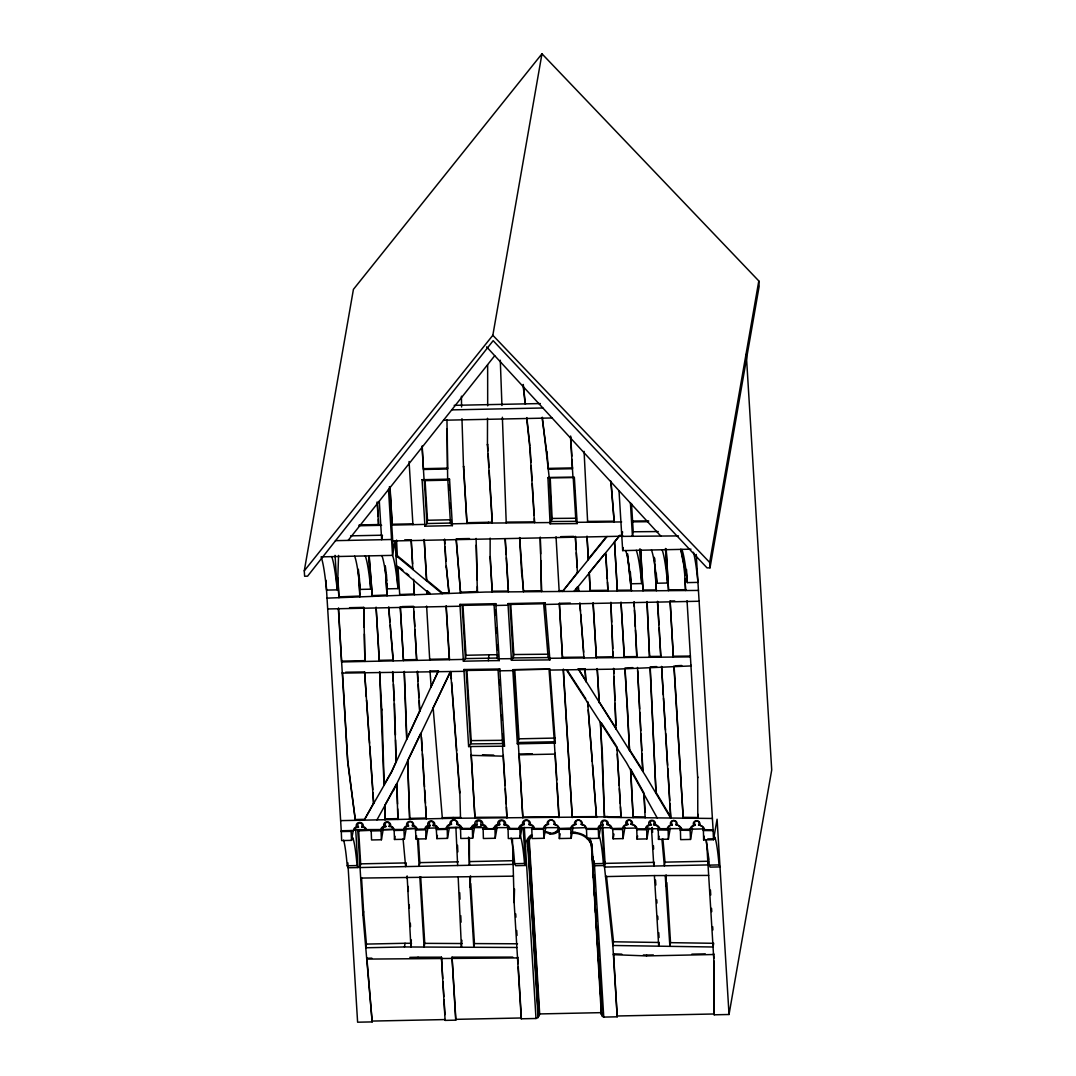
<?xml version="1.0" encoding="UTF-8"?>
<svg xmlns="http://www.w3.org/2000/svg" width="1076" height="1076" viewBox="0 0 1076 1076"><rect width="100%" height="100%" fill="white"/><g stroke="black" fill="none" stroke-linecap="round" stroke-linejoin="round"><path stroke-width="1.5" d="M492.216 523.044L487.441 444.953L487.509 418.295M487.684 405.813L487.643 364.979M488.302 660.704L499.277 660.583L495.794 603.663L459.936 604.416L463.406 661.215L488.302 660.704L488.921 654.8L497.906 654.706M337.783 578.78L337.931 577.96L338.94 597.678L337.783 578.78L338.563 555.418M529.271 840.302L539.668 1013.928L538.054 1017.519L535.996 1018.501L521.241 1018.797L514.14 902.616L512.458 839.522M696.239 554.422L713.092 829.811L704.713 829.704L703.744 828.87L681.821 829.421L680.933 828.587L637.194 828.87L636.05 828.036L611.894 828.547L610.536 827.713A3.188 2.892 9.9 0 0 608.411 824.983L606.864 824.525L606.958 822.602A2.286 2.071 9.9 0 0 604.443 820.692A2.286 2.071 9.9 0 0 602.425 822.911L603.044 825.063L601.269 825.467A2.085 1.896 9.9 0 0 599.87 827.269L598.283 828.507L586.447 828.493L585.411 827.673L559.143 828.48L558.175 827.363A3.9 3.537 9.9 0 0 555.418 824.687L554.073 824.377L554.194 822.615A2.959 2.677 9.9 0 0 551.181 820.087A2.959 2.677 9.9 0 0 548.316 822.575L548.518 824.31L547.24 824.62A3.9 3.537 9.9 0 0 544.712 827.35L543.474 828.466L534.476 828.466L533.158 827.417A3.537 3.215 9.9 0 0 530.656 824.983L529.029 824.62L529.163 822.629A2.582 2.354 9.9 0 0 526.527 820.396A2.582 2.354 9.9 0 0 524.012 822.589L524.241 824.539L522.694 824.915A3.537 3.215 9.9 0 0 520.394 827.39L518.807 828.453L509.701 828.439L508.141 827.444A3.295 2.986 9.9 0 0 505.801 825.171L503.985 824.767L504.133 822.615A2.34 2.125 9.9 0 0 501.752 820.611A2.34 2.125 9.9 0 0 499.466 822.575L499.721 824.687L497.986 825.117A3.295 2.986 9.9 0 0 495.848 827.417C493.185 829.166 487.549 829.26 485.02 827.484A3.013 2.744 9.9 0 0 482.882 825.4L480.851 824.942L480.999 822.615A2.058 1.87 9.9 0 0 478.901 820.84A2.058 1.87 9.9 0 0 476.897 822.589L477.166 824.862L475.229 825.332A3.013 2.744 9.9 0 0 473.265 827.444L471.18 828.412L461.954 828.412L460.851 827.323A3.766 3.416 9.9 0 0 458.188 824.741L456.735 824.404L456.856 822.562A2.811 2.555 9.9 0 0 453.991 820.141A2.811 2.555 9.9 0 0 451.261 822.521L451.476 824.337L450.091 824.673A3.753 3.403 9.9 0 0 447.616 827.646L446.298 828.574L437.919 828.749L436.6 827.605A2.125 1.937 9.9 0 0 434.906 825.857L433.077 825.561L433.467 823.409A2.085 1.896 9.9 0 0 431.234 821.445A2.085 1.896 9.9 0 0 429.324 823.557L430.091 825.763L428.181 826.086A2.125 1.937 9.9 0 0 426.647 827.861L425.074 829.018L416.789 829.192L415.78 828.022A2.448 2.219 9.9 0 0 413.843 826.005L412.323 825.763L412.673 823.853A2.421 2.192 9.9 0 0 410.09 821.593A2.421 2.192 9.9 0 0 407.871 824.028L408.544 825.965L406.97 826.233A2.448 2.219 9.9 0 0 405.195 828.278L403.944 829.462L355.107 829.65L353.614 830.497L341.253 830.753L341.657 840.585L351.516 840.369L353.224 830.591M585.411 827.673L585.357 827.404A3.779 3.43 9.9 0 0 582.681 824.808L581.242 824.485L581.363 822.642A2.825 2.569 9.9 0 0 578.485 820.221A2.825 2.569 9.9 0 0 575.727 822.602L575.942 824.418L574.571 824.754A3.779 3.43 9.9 0 0 572.123 827.377L572.096 827.659M623.959 827.874L623.986 827.565A3.712 3.362 9.9 0 1 626.326 824.929L628.007 824.472L627.187 822.548A2.139 1.937 9.9 0 1 629.11 820.262A2.139 1.937 9.9 0 1 631.383 822.387L630.899 824.27L632.594 824.741A5.313 4.815 9.9 0 1 635.997 827.847L636.05 828.036M647.093 828.17L647.12 827.888A3.497 3.174 9.9 0 1 649.326 825.386L651.209 824.888L650.308 822.79A1.923 1.748 9.9 0 1 652.056 820.746A1.923 1.748 9.9 0 1 654.1 822.656L653.576 824.687L655.445 825.198A5.111 4.627 9.9 0 1 658.727 828.197L658.768 828.318M668.344 828.426L668.371 828.09A3.954 3.591 9.9 0 1 670.859 825.265L672.312 824.875L671.558 823.14A2.381 2.165 9.9 0 1 673.724 820.585A2.381 2.165 9.9 0 1 676.266 822.965L675.822 824.673L677.288 825.077A5.568 5.044 9.9 0 1 680.852 828.332L681.821 829.421A6.55 5.945 9.9 0 0 676.858 824.888A3.389 3.08 9.9 0 0 673.509 820.504A3.389 3.08 9.9 0 0 670.859 825.104A4.95 4.492 9.9 0 0 667.201 829.246L668.088 828.426L668.357 839.159L658.499 839.374L658.216 828.305M691.317 828.722L691.343 828.385A3.874 3.51 9.9 0 1 693.778 825.628L695.311 825.211L694.531 823.409A2.3 2.085 9.9 0 1 696.616 820.948A2.3 2.085 9.9 0 1 699.077 823.248L698.606 825.01L700.153 825.44A5.474 4.976 9.9 0 1 703.664 828.641L704.713 829.704A6.55 5.945 9.9 0 0 699.75 825.171A3.389 3.08 9.9 0 0 696.401 820.786A3.389 3.08 9.9 0 0 693.751 825.386A4.95 4.492 9.9 0 0 690.106 829.529L690.51 839.441L680.664 839.643L680.368 828.587M304.279 570.831L353.426 289.363L541.968 53.8L758.809 280.944L759.145 286.337L710.012 567.819L707.053 567.886L493.158 340.675L307.575 576.171L304.616 576.238L304.279 570.831L492.835 335.282L541.968 53.8M338.51 607.913L341.617 661.942L463.299 659.413M349.552 607.684L363.742 607.389L364.899 661.458L364.387 634.02M378.402 519.52L378.577 525.357L377.138 501.941M382.451 535.189L381.671 539.708L379.303 501.134M369.176 555.633L372.323 596.4L369.041 556.561M347.938 762.104L355.349 820.329L347.804 762.924L342.45 672.271M345.611 672.231L364.603 671.949L373.601 803.637L373.049 792.877M424.832 524.402L392.189 525.075L390.023 486.608M392.35 534.987L391.57 539.506L335.416 540.663M385.423 566.568L387.024 595.835L385.181 565.72M379.357 660.341L379.209 661.162L376.102 607.133L379.357 660.341L393.251 660.045L390.306 625.156M351.516 840.369L351.112 830.551M404.684 539.896L411.18 539.762L412.807 569.446L412.942 568.626L397.528 555.889L397.38 556.709L396.56 540.071M422.195 445.881L423.433 469.486L447.549 468.975L447.226 428.773M381.765 709.985L379.626 671.733L384.011 785.386M373.749 802.817L364.186 820.141L390.991 773.16L438.443 670.873L430.01 671.007L429.862 671.827M393.251 660.045L393.117 660.866L388.611 607.698M358.644 830.524L360.675 863.853L360.03 867.552L513.117 864.364L513.454 849.085M413.601 579.305L414.354 594.786L413.897 584.201M383.338 828.708L381.402 839.751L371.556 839.966L371.153 830.134M395.591 739.938L396.103 762.185L393.493 684.323M425.087 480.663L427.508 520.259L426.943 523.541L424.939 526.204L452.391 525.626L449.539 479.143L422.088 479.708L424.939 526.204M400.366 606.635L403.487 660.651L400.232 607.456M347.857 862.831L357.609 1022.2L372.175 1021.904L362.948 915.219L363.594 911.52L361.523 877.612M384.778 805.44L385.033 819.71L384.778 805.44L396.277 784.256M381.402 839.751L380.998 829.932A3.591 3.255 9.9 0 1 384.011 826.462A3.564 3.228 9.9 0 1 386.916 821.849A3.564 3.228 9.9 0 1 390.534 826.233A3.591 3.255 9.9 0 1 393.843 829.663M390.991 773.16L396.25 761.364M426.674 579.951L426.526 580.771L424.2 539.493L426.674 579.951L442.357 592.903L449.069 592.647L446.258 566.07L448.921 593.468L449.069 592.647M427.347 590.953L427.36 594.288L427.347 590.953L430.198 593.36L427.495 593.468M363.594 911.52L366.418 944.082L365.773 947.768L404.441 946.961L516.884 947.472M376.95 819.885L393.708 789.596M415 629.635L416.681 660.382L413.574 606.353L402.02 606.595M426.473 606.904L426.621 606.084L429.727 660.113L429.875 659.292L449.472 658.889L446.217 605.68M371.839 958.165L366.889 958.272L366.741 959.093L517.516 957.922L517.664 957.102L518.067 963.679M406.271 828.238L404.347 839.28L394.502 839.482L394.085 829.663M407.656 760.557L409.66 819.199L407.656 760.557L420.474 733.832M397.716 808.883L397.878 819.441L396.775 783.745M394.502 839.482L395.053 836.321M419.263 700.826L419.721 711.532L417.3 672.002M463.5 466.997L463.635 466.177L466.957 523.528L463.5 466.997L461.967 418.672M442.357 592.903L442.209 593.723L395.955 555.539M404.347 839.28L403.944 829.462A3.591 3.255 9.9 0 1 406.957 825.978A3.564 3.228 9.9 0 1 409.862 821.365A3.564 3.228 9.9 0 1 413.48 825.749A3.591 3.255 9.9 0 1 416.789 829.192M372.175 1021.904L366.889 958.272M422.76 761.257L422.908 760.436M432.969 708.304L450.064 672.164M411.341 939.953L410.897 947.001L407.131 875.918M427.912 827.78L425.988 838.823L416.062 839.038L415.511 830.04L415.807 828.399L416.923 828.372L405.208 828.614M416.062 839.038L416.614 835.877M469.486 538.551L456.264 538.82L460.568 593.01L456.116 539.641M449.472 658.889L449.324 659.709L446.069 606.501M487.441 444.953L487.576 444.132L487.993 450.777M425.719 806.516L426.284 818.849L421.039 733.159M404.441 946.961L405.087 943.275L411.543 943.302M476.103 538.417L477.354 592.378L477.367 586.568M425.988 838.823L425.719 828.184L425.074 829.018A3.591 3.255 9.9 0 1 428.073 825.548A3.564 3.228 9.9 0 1 430.992 820.934A3.564 3.228 9.9 0 1 434.61 825.319A3.591 3.255 9.9 0 1 437.919 828.749M418.403 839.549L419.815 862.629L419.169 866.315L417.461 838.298M452.283 523.824L488.343 523.084L488.477 522.264L492.364 522.223M462.936 605.398L465.989 655.271L465.397 658.606L463.406 661.215M449.391 827.336L447.455 838.379L436.869 838.607L436.318 829.609L436.614 827.969L438.053 827.928L426.661 828.17M436.869 838.607L437.421 835.447M417.918 958.03L418.066 957.21L441.442 957.183L442.747 978.514M490.105 557.422L490.252 556.601L492.216 592.015L490.105 557.422L490.158 538.121M420.676 876.644L424.751 943.356L424.105 947.055L419.828 876.994M446.432 827.753L446.284 828.399A4.95 4.492 9.9 0 1 450.05 824.35A4.008 3.645 9.9 0 1 453.816 819.872A4.008 3.645 9.9 0 1 457.838 824.404A4.95 4.492 9.9 0 1 461.954 828.412L460.905 827.592L447.616 827.74M447.455 838.379L447.199 827.74M340.635 820.638L453.023 818.298L453.171 817.478L460.676 817.437L460.528 818.258L459.815 792.205L456.964 753.926M459.815 792.205L459.667 793.025L450.629 671.518L393.574 790.416M466.917 670.536L471.207 740.624L470.629 743.906L468.625 746.556L504.51 746.179L499.789 669.003L463.917 669.528L468.625 746.556M474.543 827.188L472.62 838.231L460.797 838.486L460.515 827.592M441.442 957.183L445.114 1020.384L455.713 1020.169L455.847 1019.349L452.041 957.169L512.741 957.102M497.717 655.822L497.327 658.041L499.277 660.583M471.315 827.592L471.18 828.412A4.95 4.492 9.9 0 1 474.946 824.364A4.008 3.645 9.9 0 1 478.712 819.899A4.008 3.645 9.9 0 1 482.72 824.431A4.95 4.492 9.9 0 1 486.836 828.426L485.047 827.605L473.252 827.592M472.62 838.231L472.351 827.592M503.151 756.159L471.14 755.365L471.275 754.545L474.973 818.163L470.602 746.529M452.041 957.169L455.713 1020.169M469.378 838.392L469.445 865.279L468.571 837.115M521.658 573.71L519.641 537.516L523.555 591.773L521.793 572.889M445.114 1020.384L445.249 1019.564L372.323 1021.07M470.763 883.53L474.435 943.585L473.79 947.283L470.118 887.216L470.535 875.904M534.409 518.551L534.463 522.694L529.903 448.181L526.689 418.389M549.231 477.61L542.304 417.219M461.9 940.249L461.402 947.23L458.161 876.658M497.139 827.202L495.202 838.258L483.38 838.5L483.111 827.605M510.764 604.416L513.83 654.544L513.252 657.92L511.45 660.274L549.917 659.897L545.155 602.829L507.98 603.609L511.45 660.274M546.931 451.826L548.41 469.217L572.445 468.719L572.069 459.506M494.166 827.605L494.032 828.426A4.95 4.492 9.9 0 1 497.798 824.377A4.008 3.645 9.9 0 1 501.564 819.912A4.008 3.645 9.9 0 1 505.572 824.445A4.95 4.492 9.9 0 1 509.701 828.439L508.181 827.619L495.834 827.619M495.202 838.258L494.947 827.605M550.226 478L552.109 518.444L550.078 523.81L577.18 523.582L574.355 477.394L547.926 477.623L550.078 523.81M540.865 560.583L541.51 591.625L540.246 537.085L540.69 553.871M514.772 669.783L518.982 738.822L517.341 743.839L555.351 743.059L549.903 669.178L512.808 669.716L517.341 743.839M506.46 807.135L506.93 817.975L502.546 746.206M522.062 827.229L520.125 838.271L508.302 838.513L508.033 827.619M518.955 827.632L518.807 828.453A4.95 4.492 9.9 0 1 522.573 824.404A4.008 3.645 9.9 0 1 526.352 819.925A4.008 3.645 9.9 0 1 530.36 824.458A4.95 4.492 9.9 0 1 534.476 828.466L533.198 827.632L520.367 827.632M520.125 838.271L519.869 827.632M559.345 603.327L562.506 658.162L559.345 603.327L570.374 603.098M532.243 753.738L519.143 754.007L522.855 817.881L518.323 743.825M576.158 549.433L575.351 536.359L577.409 573.131L577.556 572.311L562.573 591.464L607.052 536.52M514.14 902.616L514.516 889.005M545.814 827.242L543.891 838.285L532.069 838.527L531.786 827.632M578.471 587.361L578.525 591.343L578.229 586.595M543.891 838.285L543.474 828.466A4.95 4.492 9.9 0 1 547.24 824.418A4.008 3.645 9.9 0 1 551.02 819.939A4.008 3.645 9.9 0 1 555.028 824.472A4.95 4.492 9.9 0 1 559.143 828.48L559.291 827.659M589.245 572.58L590.186 591.262L589.245 572.58L604.725 553.763M585.855 679.481L585.008 668.747L578.242 668.842L645.856 776.28L670.671 818.029L661.579 666.394L663.327 694.881M521.241 1018.797L521.389 1017.977L455.847 1019.349M585.008 668.747L585.828 681.834M573.105 827.256L571.181 838.312L559.359 838.554L558.969 828.318M611.074 481.873L614.208 522.008L610.791 481.053M559.359 838.554L560.179 833.819M614.517 541.86L617.342 591.047L614.517 541.86L619.816 535.431L622.654 535.377M607.563 582.089L607.927 591.114L605.613 553.333M593.185 602.627L596.373 657.826L593.037 603.448M619.816 535.431L574.302 591.383L574.45 590.563L578.659 590.522M563.367 669.057L572.257 817.585L563.219 669.877M571.181 838.312L570.778 828.48A4.95 4.492 9.9 0 1 574.544 824.431A4.008 3.645 9.9 0 1 578.31 819.966A4.008 3.645 9.9 0 1 582.318 824.498A4.95 4.492 9.9 0 1 586.447 828.493L586.864 838.567L598.686 838.325L600.61 827.283M622.601 531.867L621.807 536.386L678.418 535.902M690.994 549.177L622.681 550.603L623.206 547.59M599.251 701.915L599.117 702.736L597.22 668.573L599.251 701.915L616.131 728.465M631.504 503.528L633.239 531.773L632.446 536.292L630.415 503.057M612.943 651.881L613.011 657.651L610.872 602.264L611.706 622.103M602.264 751.129L604.483 817.397L600.556 723.045M627.51 553.589L631.424 590.939L627.375 554.409M591.208 841.943L601.336 1014.426L602.331 1014.399M624.362 656.723L624.215 657.544L621.013 602.049L624.362 656.723L636.925 656.602L635.539 630.025M592.58 764.928L596.494 817.437L587.59 701.552L587.98 706.555M598.686 838.325L598.283 828.507A3.591 3.255 9.9 0 1 601.08 824.888A3.793 3.443 9.9 0 1 604.134 820.141A3.793 3.443 9.9 0 1 608.263 824.391A4.681 4.25 9.9 0 1 611.894 828.547M640.731 550.024L643.044 590.845L640.489 549.177M616.844 749.824L616.898 746.784L620.986 817.518L620.516 806.785M627.12 701.727L629.554 750.631L625.048 667.967L632.822 667.631M453.023 818.298L621.121 816.697M636.925 656.602L636.79 657.423L634.06 601.78L634.329 606.77M637.49 667.429L642.735 771.384M586.178 836.899A17.404 15.777 9.9 0 1 590.173 841.997L591.571 845.346L602.022 1016.188L603.757 1017.089L617.207 1016.807L612.849 945.481L604.349 865.521L604.994 861.836L602.842 826.691M604.994 861.836L604.51 867.068L708.021 864.929L708.452 862.468M624.927 827.552L622.991 838.594L613.145 838.809L612.715 828.56M613.145 838.809L613.966 834.075M654.948 564.846L656.347 590.751L654.302 557.301M647.106 601.511L649.568 657.288L646.958 602.331M622.991 838.594L622.587 828.681A4.95 4.492 9.9 0 1 626.232 824.552A3.389 3.08 9.9 0 1 628.882 819.939A3.389 3.08 9.9 0 1 632.231 824.337A6.55 5.945 9.9 0 1 637.194 828.87M666.246 549.58L668.559 590.657L666.004 548.72M670.119 601.027L673.347 657.059L670.119 601.027L674.733 600.933M659.238 627.994L660.825 657.18L657.463 602.116M644.067 793.214L630.738 769.219L633.145 817.639L630.59 770.039M606.514 876.173L613.495 941.782L612.849 945.481L713.038 947.001L713.684 943.302L670.523 942.657L669.877 946.342L665.237 875.541M601.336 1014.426L601.35 1007.647M621.834 954.156L613.562 953.847L613.414 954.668L646.515 955.918L713.509 954.52L713.644 953.699L713.926 958.218M648.855 827.847L646.932 838.903L637.086 839.105L636.71 828.507M685.035 578.552L685.573 590.522L684.255 565.815L681.108 550.011M637.086 839.105L637.638 835.944M646.932 838.903L646.663 828.157L645.506 828.977A4.95 4.492 9.9 0 1 649.164 824.835A3.389 3.08 9.9 0 1 651.8 820.235A3.389 3.08 9.9 0 1 655.149 824.62A6.55 5.945 9.9 0 1 660.113 829.152M687.039 600.677L697.692 777.827L697.799 818.311L697.934 814.25M656.71 666.595L650.2 666.878L656.024 793.389L650.065 667.698M617.207 1016.807L613.562 953.847M654.221 863.584L653.804 866.045L651.451 827.726M658.499 839.374L659.05 836.213M690.98 665.116L690.846 665.936L618.256 669.084L549.984 670.079M710.012 567.819L709.676 562.425L758.809 280.944M646.515 955.918L646.649 955.098L653.347 954.95M668.357 839.159L670.281 828.117M662.897 839.011L664.995 862.145L664.349 865.83L661.955 839.401M666.205 886.274L666.152 874.923M659.131 943.719L658.7 946.181L654.383 875.582L605.519 876.59M674.087 665.856L683.206 818.163L673.939 666.676M697.692 777.827L697.826 777.007M690.51 839.441L692.446 828.385M706.609 841.728L713.966 962.052L714.182 1014.803L729.03 1014.493L717.087 819.213L713.496 839.724L703.65 839.926L703.354 828.87M703.65 839.926L704.282 836.267M713.496 839.724L713.092 829.811M707.739 838.903L714.303 838.769L714.625 836.926L715.015 837.908A69.927 6.214 88.8 0 1 719.037 864.916L720.005 866.906L710.147 867.108L709.192 865.117A69.927 6.214 88.8 0 0 705.614 839.509M713.966 962.052L714.101 961.231L714.182 1014.803M729.03 1014.493L771.721 769.945L746.287 354.246M365.235 829.448L365.221 829.085A2.219 2.018 9.9 0 0 363.459 827.256L361.724 826.973L362.101 824.902A2.179 1.977 9.9 0 0 359.774 822.844A2.179 1.977 9.9 0 0 357.77 825.05L358.496 827.175L356.694 827.484A2.219 2.018 9.9 0 0 355.093 829.34L355.107 829.65M392.632 828.87L392.619 828.52A2.219 2.018 9.9 0 0 390.857 826.691L389.108 826.408L389.499 824.324A2.179 1.977 9.9 0 0 387.158 822.279A2.179 1.977 9.9 0 0 385.154 824.485L385.894 826.61L384.078 826.919A2.219 2.018 9.9 0 0 382.478 828.762L382.491 829.085M544.644 832.232A15.145 13.732 9.9 0 1 547.227 832.837L550.186 834.061L550.401 833.268A8.07 7.317 9.9 0 0 558.726 827.592A7.169 6.496 9.9 0 0 558.942 828.52M419.869 710.711L406.836 738.661L404.334 671.37M431.301 686.192L438.443 670.873M391.139 772.339L384.159 784.565L381.913 709.165M348.14 540.408L494.731 355.699M606.151 536.978L588.397 558.901L587.012 536.117L588.263 559.722M575.431 589.366L577.395 586.971M459.936 604.416L462.142 605.398L494.072 604.739L495.794 603.663M507.98 603.609L509.97 604.443L543.649 603.744L545.155 602.829M512.808 669.716L549.903 669.178M422.088 479.708L424.321 480.649L447.831 480.152L449.539 479.143M463.917 669.528L466.137 670.469L498.08 670.012L499.789 669.003M480.851 824.942L482.72 824.431M547.926 477.623L574.355 477.394M503.985 824.767L505.572 824.445M433.077 825.561L434.61 825.319M670.859 825.104L672.312 824.875M361.724 826.973L363.15 826.798A3.591 3.255 9.9 0 1 366.445 830.242M389.108 826.408L390.534 826.233M529.029 824.62L530.36 824.458M693.751 825.386L695.311 825.211M606.864 824.525L608.263 824.391M547.24 824.418L548.518 824.31M675.62 665.788L681.767 665.519M653.576 824.687L655.149 824.62M370.938 830.336L357.797 830.887L362.948 915.219M382.451 829.852L393.95 829.367M405.437 828.883L415.215 828.466M626.232 824.552L628.007 824.472M339.088 596.857L360.016 596.05M372.457 595.579L387.172 595.015M414.502 593.965L399.882 594.53L399.747 595.351L398.012 567.052M460.716 592.19L477.502 591.558M327.023 598.135L485.491 592.056L698.445 590.428M454.18 405.343L540.354 403.554M451.732 409.889L542.882 407.992M443.514 420.232L552.082 417.972M423.581 468.665L447.683 468.154M548.558 468.396L572.58 467.899M427.508 520.259L451.019 519.762L450.454 523.057L452.391 525.626M359.142 524.94L378.712 524.537M392.323 524.254L413.076 523.824L412.928 524.644L409.068 461.51M467.092 522.707L488.477 522.264M359.007 525.76L381.603 525.303M350.601 535.848L380.783 535.229M560.865 536.655L573.737 536.386M392.027 540.972L622.506 536.198M335.066 555.337L337.178 589.877L326.539 590.092A102.677 9.133 88.8 0 0 321.092 556.857L392.538 555.377L395.067 540.919L397.972 588.612L387.333 588.841A102.677 9.133 88.8 0 0 381.899 555.593M354.65 556.171A102.677 9.133 88.8 0 1 360.083 589.406L370.722 589.177L368.718 556.386M625.64 550.535A102.677 9.133 88.8 0 1 631.087 583.77L641.726 583.555L639.615 549.016M651.464 549.997A102.677 9.133 88.8 0 1 656.911 583.232L667.55 583.017L665.439 548.478M681.875 549.365A102.677 9.133 88.8 0 1 687.322 582.614L697.947 582.385A102.677 9.133 88.8 0 0 693.482 552.27M327.696 608.962L460.044 606.218M495.901 605.465L508.087 605.21M545.29 604.443L699.104 601.242M465.989 655.271L488.921 654.8M341.764 661.121L365.046 660.637M403.621 659.83L416.829 659.561M518.982 738.822L555.028 738.069M555.351 743.059L554.382 741.768L518.35 742.507L513.924 670.187M518.995 754.827L555.041 754.088M355.483 819.508L364.32 819.32M385.181 818.89L398.012 818.621M409.808 818.379L426.432 818.029M453.171 817.478L442.505 817.706L442.37 818.527L433.117 707.483M426.083 828.049L429.391 827.982M449.27 827.565L460.541 827.336M474.758 827.04L481.254 826.906M341.105 831.587L350.964 831.371M371.005 830.954L380.85 830.753M393.95 830.484L403.796 830.282M415.511 830.04L425.437 829.825M436.318 829.609L446.903 829.381M360.675 863.853L406.271 862.912L405.625 866.597L403.07 838.823M419.815 862.629L458.295 861.836M470.091 861.58L513.763 860.679M347.212 865.777L357.057 865.561L358.012 867.565L348.167 867.767L347.212 865.777A69.927 6.214 88.8 0 0 343.621 840.168M514.678 863.692L524.523 863.49L525.478 865.481L515.633 865.682L514.678 863.692A69.927 6.214 88.8 0 0 511.087 838.083M593.535 863.732L603.394 863.53L604.349 865.521L594.49 865.736L593.535 863.732A69.927 6.214 88.8 0 0 589.957 838.137M605.156 863.382L654.437 862.36M664.995 862.145L708.667 861.23M709.192 865.117L719.037 864.916M360.675 878.07L513.44 876.16M366.418 944.082L405.087 943.275M409.808 957.371L418.066 957.21M691.868 954.156L705.278 953.874M539.668 1013.928L601.659 1012.637M617.355 1015.986L714.33 1013.982M342.303 673.092L464.025 671.33M499.896 670.805L512.862 670.617M574.544 824.431L575.942 824.418M412.323 825.763L413.48 825.749M513.83 654.544L548.733 654.195M549.917 659.897L548.141 657.57L513.252 657.92L509.97 604.443M562.64 657.342L584.093 657.127L583.945 657.947L579.83 602.91L580.475 611.128M596.507 657.006L613.145 656.831M649.716 656.468L660.973 656.36M673.495 656.239L690.429 656.064M499.17 658.794L511.356 658.673M549.782 658.283L690.294 656.885M471.207 740.624L503.151 740.301L502.573 743.583L504.51 746.179M552.109 518.444L576.44 518.229M577.18 523.582L575.902 521.335L551.558 521.537L549.527 477.865M534.611 521.86L506.366 522.102L506.231 522.923L502.371 417.246M614.356 521.188L587.792 521.416L587.644 522.237L584.08 451.369M632.634 521.026L648.653 520.892M488.343 523.084L550.011 522.559M577.099 522.317L621.632 521.941M632.5 521.847L648.519 521.712M633.239 531.773L658.243 531.557M406.957 825.978L408.544 825.965M492.364 591.195L508.477 591.06L508.329 591.881L505.074 538.632M523.703 590.953L541.645 590.805M562.708 590.643L559.332 590.67L559.184 591.491L556.036 536.749M590.334 590.442L608.061 590.294M617.476 590.226L631.558 590.119M643.179 590.025L656.481 589.93M668.707 589.836L685.721 589.702M475.121 817.343L507.078 817.155M523.003 817.061L559.063 816.845M572.392 816.765L596.642 816.617M604.618 816.576L607.967 816.549M450.05 824.35L451.476 824.337M654.383 875.582L708.667 875.42M456.735 824.404L457.838 824.404M544.671 827.646L558.229 827.659M599.91 827.686L610.536 827.713M460.232 829.233L472.068 829.233M482.815 829.246L494.651 829.246M507.738 829.26L519.587 829.273M531.504 829.273L543.34 829.287M558.794 829.3L570.63 829.3M586.299 829.314L598.135 829.327M424.751 943.356L462.048 943.531M474.435 943.585L517.529 943.787M633.293 816.818L645.304 816.94L645.156 817.76L643.919 794.034M683.354 817.343L697.934 817.491M607.819 817.37L712.393 818.459M581.242 824.485L582.318 824.498M612.567 829.381L622.439 829.502M636.508 829.677L646.38 829.798M657.92 829.946L667.793 830.067M680.086 830.228L689.958 830.349M703.072 830.511L712.944 830.632M613.495 941.782L659.346 942.482M550.186 834.061L551.652 834.088A9.98 9.052 9.9 0 0 558.794 830.887L558.377 830.201M482.478 754.814L493.682 755.096M649.164 824.835L651.209 824.888M643.34 954.963L646.649 955.098M630.899 824.27L632.231 824.337M384.011 826.462L385.894 826.61M353.614 830.497A3.591 3.255 9.9 0 1 356.613 827.027L358.496 827.175M522.573 824.404L524.241 824.539M601.08 824.888L603.044 825.063M554.073 824.377L555.028 824.472M428.073 825.548L430.091 825.763M698.606 825.01L699.75 825.171M497.798 824.377L499.721 824.687M675.822 824.673L676.858 824.888M474.946 824.364L477.166 824.862M399.344 567.24L402.908 570.253M406.472 573.279L408.853 575.283M396.587 565.841L430.064 594.181M492.835 335.282L709.676 562.425M486.594 346.862L660.785 536.05M567.388 670.375L585.828 698.835M601.363 722.816L615.983 745.372M566.38 669.837L626.461 762.588L657.18 817.894M578.242 668.842L585.976 681.014M629.689 749.811L642.883 770.564L642.009 753.926M656.158 792.568L670.805 817.209L669.985 803.799M598.969 835.554L599.372 836.523A69.927 6.214 88.8 0 1 603.394 863.53M520.111 835.501L520.502 836.469A69.927 6.214 88.8 0 1 524.523 863.49M680.651 549.258L684.107 566.635M542.156 418.039L546.796 452.646M523.259 384.455L525.411 404.32M526.837 417.569L529.876 445.706M523.111 385.275L525.088 403.487M406.58 877.115L406.701 878.379M430.01 671.007L431.153 687.013M388.759 606.877L390.023 621.834M544.779 606.904L545.061 610.159M546.823 631.37L547.092 634.625M547.913 644.416L548.182 647.671M543.649 603.744L548.141 657.57M549.069 669.675L554.382 741.768M580.731 614.409L583.703 652.19M588.249 709.891L592.311 761.593M450.898 672.365L451.395 679.023M451.638 682.345L456.708 750.591M364.603 671.949L366.338 696.804M366.58 700.113L369.579 743.18M369.808 746.488L372.821 789.569M714.141 836.065L714.303 838.769M708.264 854.6L708.559 859.576M710.429 890.04L710.738 895.03M711.545 908.346L711.747 911.681M712.675 926.665L712.877 929.987M686.515 569.446L687.322 582.614M684.255 565.815L684.847 575.364M656.306 573.374L656.911 583.232M657.597 601.296L659.037 624.658M663.529 698.23L665.479 730.066M665.681 733.415L667.631 765.265M667.833 768.614L669.783 800.45M654.544 558.148L654.746 561.497M666.851 882.589L670.523 942.657M652.298 827.363L652.607 832.367M653.428 845.696L653.63 849.031M655.526 880.087L655.835 885.023M656.737 899.792L656.938 903.073M657.732 916.214L657.934 919.496M658.741 932.636L659.037 937.559M630.388 572.257L631.087 583.77M619.009 490.669L622.681 550.603M624.9 668.788L626.972 702.547M605.855 554.153L607.362 578.794M617.288 753.953L619.211 785.319M619.413 788.627L620.314 803.49M600.3 722.225L602.13 751.949M601.995 827.04L604.349 865.521M574.759 490.737L575.149 497.206M575.848 508.531L576.238 515M570.643 436.022L571.867 456.157M573.226 477.663L575.902 521.335M570.495 436.843L572.97 477.408M576.346 552.701L577.247 567.415M594.194 860.787L603.757 1017.089M591.881 843.557L592.378 851.681M592.674 856.55L593.374 868.036M593.777 874.68L594.49 886.328M594.907 892.986L595.62 904.62M595.916 909.61L596.629 921.258M597.032 927.915L597.745 939.55M598.054 944.54L598.767 956.187M599.171 962.845L599.883 974.479M600.287 981.137L600.906 991.117M601.309 997.761L602.022 1009.409M591.706 850L592.298 859.67M592.701 866.261L593.414 877.908M593.817 884.566L594.53 896.2M594.934 902.858L595.553 912.838M595.956 919.496L596.669 931.13M596.978 936.12L597.691 947.768M598.095 954.425L598.807 966.06M599.211 972.717L599.83 982.697M600.233 989.355L600.946 1000.989M555.176 753.267L556.817 780.033M557.018 783.382L558.969 815.178M554.369 743.072L558.928 817.666M530.051 447.36L530.966 462.263M531.167 465.572L532.069 480.474M532.284 483.783L534.207 515.243M539.345 1015.704L528.962 842.091A14.149 12.831 9.9 0 1 530.401 837.827M538.363 1015.731L527.98 841.943A15.145 13.732 9.9 0 1 528.531 839.603M538.054 1017.519L527.67 843.732A15.145 13.732 9.9 0 1 532.391 835.42M524.308 827.39L535.996 1018.501M523.165 827.646L525.478 865.481M505.316 539.48L506.231 554.449M506.433 557.785L508.37 589.406M488.195 454.099L489.002 467.387M489.203 470.71L492.257 520.569M515.7 913.874L515.902 917.196M516.709 930.484L517.018 935.474M518.269 966.974L521.282 1016.336M495.162 609.729L495.471 614.732M496.278 628.061L496.587 633.051M497.3 644.712L497.61 649.702M499.466 680.099L499.775 685.116M500.596 698.499L500.891 703.516M501.618 715.217L501.914 720.234M502.734 733.617L503.043 738.634M494.072 604.739L497.327 658.041L465.397 658.606L462.142 605.398M498.08 670.012L502.573 743.583L470.629 743.906L466.137 670.469M503.299 755.339L505.128 785.413M505.33 788.748L506.258 803.785M448.907 485.128L449.203 490.078M450.01 503.272L450.319 508.222M447.831 480.152L450.454 523.057L426.943 523.541L424.321 480.649M444.617 539.063L444.899 543.837M445.101 547.011L445.975 561.309M444.469 539.883L446.123 566.891M422.048 446.701L424.065 479.667M442.949 981.81L443.85 996.578M444.052 999.86L444.953 1014.641M411.18 539.762L412.646 563.811M413.883 611.343L414.798 626.313M417.448 671.182L418.053 681.068M418.255 684.363L419.062 697.544M421.496 737.302L422.303 750.523M422.505 753.819L424.522 786.771M424.724 790.053L425.518 803.221M389.889 487.428L392.189 525.075M389.404 486.702L393.318 550.858M388.503 489.54L392.538 555.377A102.677 9.133 88.8 0 1 397.972 588.612M408.06 886.395L408.369 891.426M409.189 904.808L409.391 908.157M410.319 923.221L410.521 926.57M392.713 671.545L393.291 681.121M392.565 672.365L394.125 697.92M386.445 574.207L386.835 580.717M387.037 583.959L387.333 588.841M377.38 502.788L378.201 516.171M359.384 577.893L360.083 589.406M358.375 569.312L359.909 594.382M358.241 570.132L359.868 596.871M355.699 829.731L358.012 867.565M338.362 608.734L347.804 762.924M352.148 836.711L352.323 839.414L352.632 837.585L353.036 838.554A69.927 6.214 88.8 0 1 357.057 865.561M325.934 580.233L341.253 830.753M634.504 610.092L635.365 626.703M637.664 670.765L639.669 709.017M639.843 712.339L640.798 730.644M640.973 733.966L641.834 750.604M644.147 794.787L645.062 812.192M457.529 845.265L457.838 851.896M459.708 892.663L460.003 899.227M460.757 915.636L461.066 922.199M455.901 827.431L457.65 865.521M611.84 625.412L612.809 648.572M613.831 673.347L613.629 668.33L615.983 729.286M613.979 676.683L614.947 700.072M615.082 703.408L615.997 725.13M404.186 672.191L406.688 739.481M500.286 360.204L501.941 405.504M461.416 396.183L461.591 407.01M469.795 876.55L470.118 887.216M394.273 697.1L394.367 700.395M394.475 703.691L395.443 735.002M396.963 784.538L397.569 804.014M476.278 545.061L477.193 579.924M363.742 607.389L364.226 627.362M446.97 419.748L447.656 479.183M558.726 827.592L558.726 828.453M356.613 827.027A3.564 3.228 9.9 0 1 359.532 822.414A3.564 3.228 9.9 0 1 363.15 826.798M331.731 556.642A102.677 9.133 88.8 0 1 337.178 589.877M662.103 549.782A102.677 9.133 88.8 0 1 667.55 583.017M636.279 550.32A102.677 9.133 88.8 0 1 641.726 583.555M365.289 555.942A102.677 9.133 88.8 0 1 370.722 589.177M525.505 847.135A17.068 15.481 9.9 0 1 530.925 835.057M544.725 831.466A17.068 15.481 9.9 0 1 550.401 833.268M573.118 832.461A20.296 18.413 9.9 0 1 585.6 836.173M587.671 837.747A20.296 18.413 9.9 0 1 591.06 841.54M570.979 833.416A18.386 16.678 9.9 0 1 590.764 843.436M571.464 832.528A17.404 15.777 9.9 0 1 575.983 832.488M558.04 831.291A10.975 9.953 9.9 0 1 556.965 831.936M555.808 832.461A10.975 9.953 9.9 0 1 554.584 832.851"/></g></svg>
